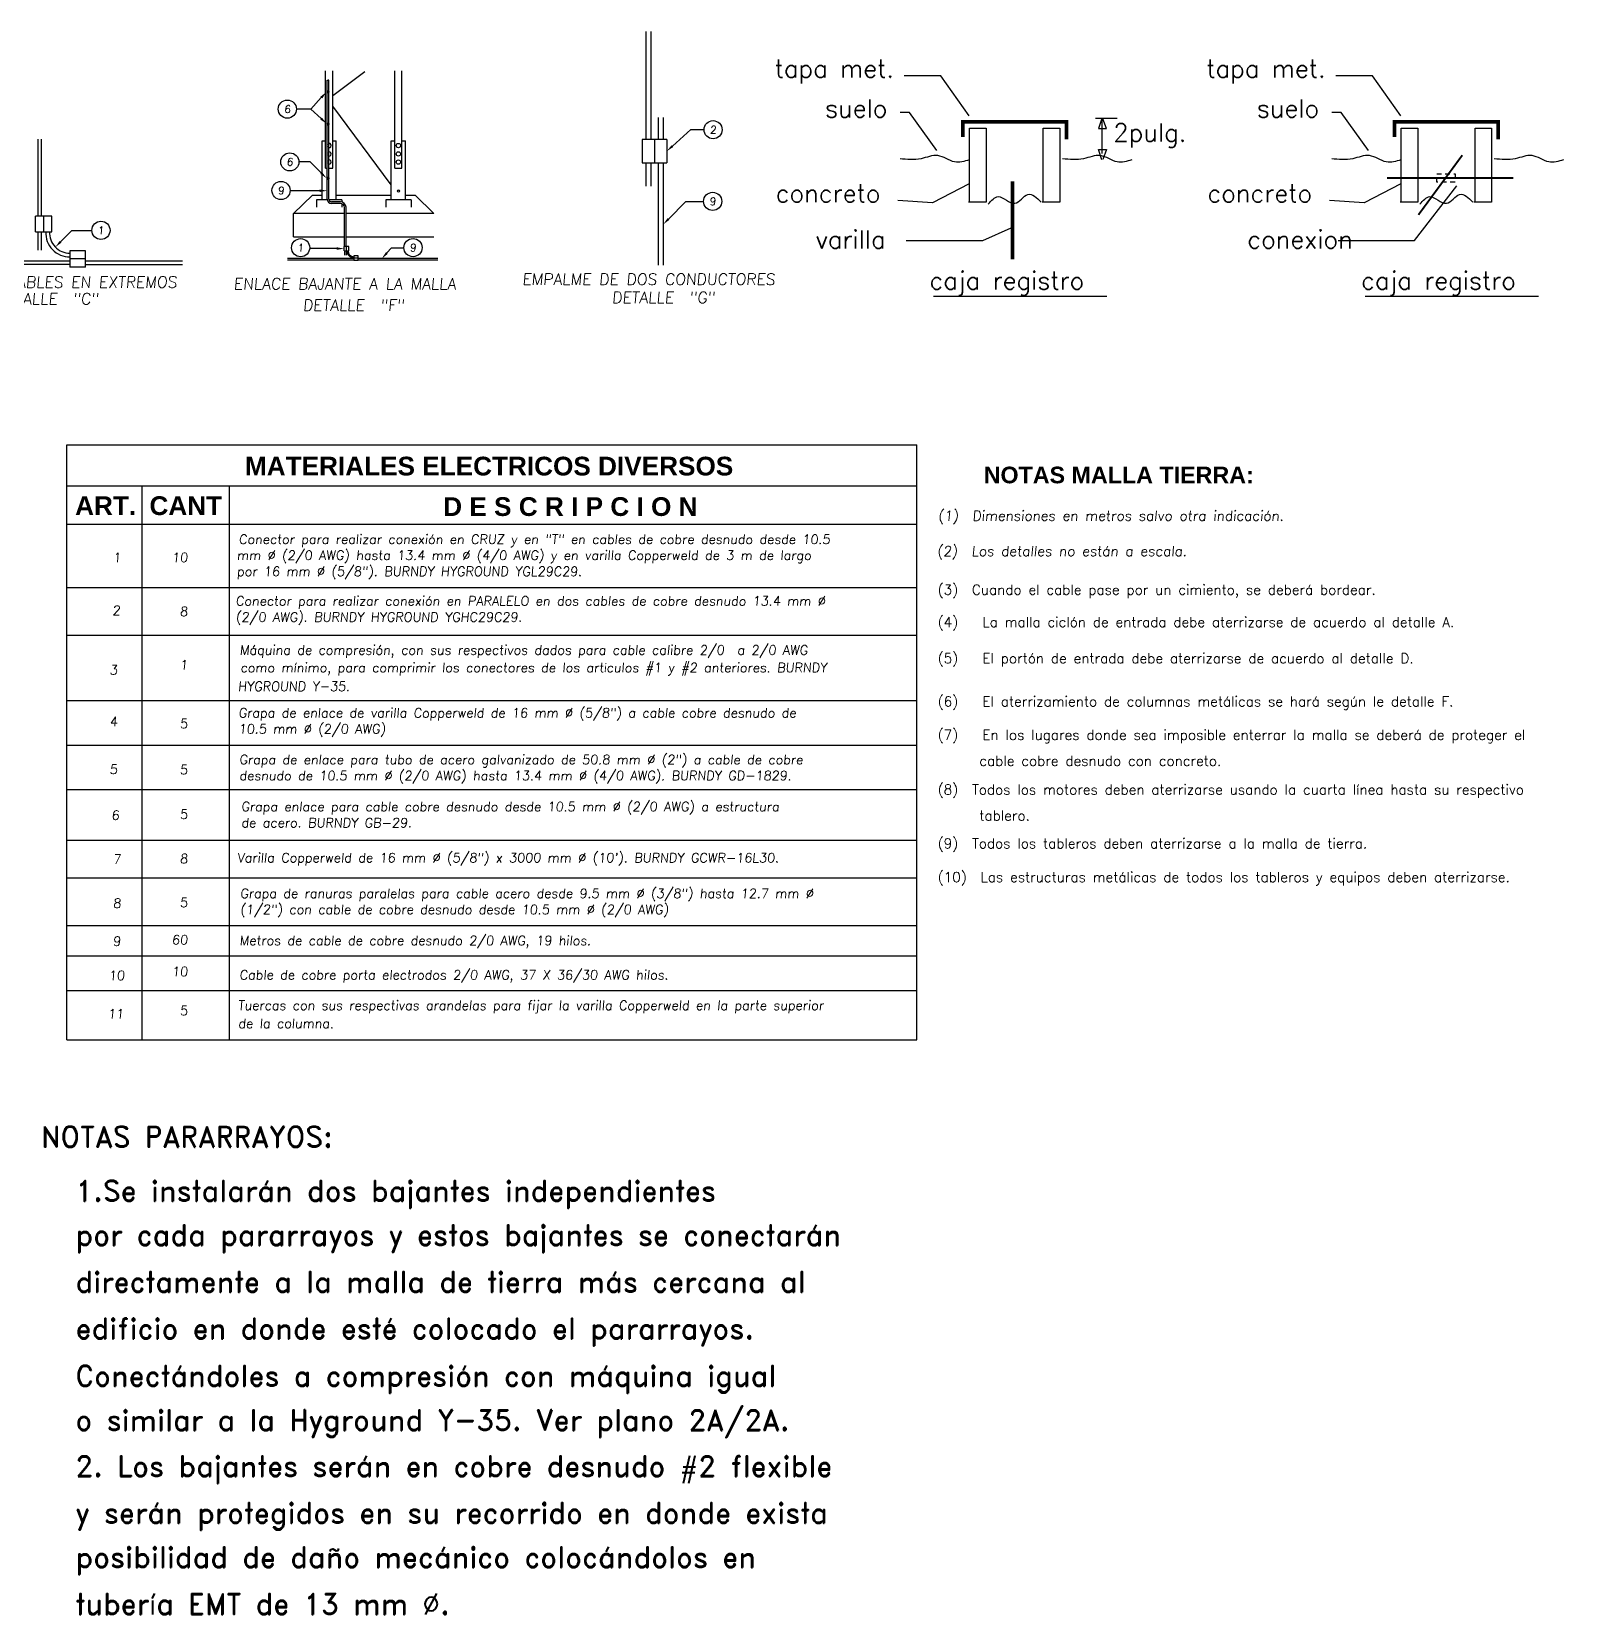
# Model space of a CAD drawing. Extents: x 268 to 383, y 668 to 793.
# Drawn here: x 308.74 to 349.55, y 749.27 to 791.08 of the extents above; entities that cross this region are included whole.
import ezdxf
from ezdxf.enums import TextEntityAlignment as Align

# ---------------------------------------------------------------- set-up
doc = ezdxf.new("R2010")
doc.units = 0
doc.header["$LTSCALE"] = 0.5
doc.header["$MEASUREMENT"] = 0
doc.linetypes.add('DASHED2', pattern=[0.375, 0.25, -0.125])
for name, color, linetype in [('P01', 6, 'CONTINUOUS'), ('P02', 1, 'CONTINUOUS'), ('P03', 5, 'CONTINUOUS'), ('P04', 7, 'CONTINUOUS'), ('P06', 7, 'CONTINUOUS'), ('P07', 5, 'CONTINUOUS'), ('TEXTO', 7, 'CONTINUOUS'), ('tuberia_alumbrado', 3, 'DASHED2'), ('UNIFILAR', 1, 'CONTINUOUS')]:
    doc.layers.add(name, color=color, linetype=linetype)
doc.styles.add('ALR', font='sanssb__.ttf')
doc.styles.add('LEROY', font='ROMANC.SHX')
doc.styles.add('STYLE2', font='romans.shx')
doc.styles.add('STYLE7', font='romand.shx')

msp = doc.modelspace()

# ---------------------------------------------------------------- linework, layer by layer
at = {"layer": 'P01'}
msp.add_circle((318.434, 786.872), 0.028, dxfattribs=at)
for centre, radius, start in [((309.753, 785.77), 0.64, 177.6903), ((309.753, 785.77), 0.541, 177.2774), ((317.25, 785.288), 0.178, 177.6903), ((317.25, 785.288), 0.15, 177.2774)]:
    msp.add_arc(centre, radius, start, 270, dxfattribs=at)
at = {"layer": 'P02'}
for p, q in [((324.874, 788.233), (324.874, 787.615)), ((325.522, 788.233), (324.874, 788.233)), ((325.198, 788.233), (325.198, 787.615)), ((325.522, 788.233), (325.522, 787.615)), ((324.874, 787.615), (325.522, 787.615)), ((309.279, 786.207), (308.847, 786.207)), ((308.847, 785.795), (308.847, 786.207)), ((309.063, 785.795), (309.063, 786.207)), ((309.279, 785.795), (309.279, 786.207)), ((308.847, 785.795), (309.279, 785.795)), ((316.998, 785.295), (316.998, 785.409)), ((317.118, 785.409), (316.998, 785.409)), ((317.058, 785.295), (317.058, 785.409)), ((317.118, 785.295), (317.118, 785.409)), ((309.753, 785.295), (309.753, 784.863)), ((310.165, 785.295), (309.753, 785.295)), ((310.165, 785.079), (309.753, 785.079)), ((310.165, 784.863), (310.165, 785.295)), ((316.998, 785.295), (317.118, 785.295)), ((317.365, 785.156), (317.25, 785.156)), ((317.25, 785.156), (317.25, 785.036)), ((317.365, 785.096), (317.25, 785.096)), ((317.365, 785.036), (317.25, 785.036)), ((317.365, 785.036), (317.365, 785.156)), ((310.165, 784.863), (309.753, 784.863))]:
    msp.add_line(p, q, dxfattribs=at)
at = {"layer": 'P02', "const_width": 0.0417}
for points in [[(316.552, 789.496, 1), (316.593, 789.496, 1)], [(316.552, 788.642, 1), (316.593, 788.642, 1)], [(316.552, 787.207, 1), (316.593, 787.207, 1)]]:
    msp.add_lwpolyline(points, format="xyb", close=True, dxfattribs=at)
at = {"layer": 'P03'}
for p, q in [((324.965, 791.083), (324.965, 788.233)), ((325.1, 791.083), (325.1, 788.233)), ((324.968, 787.615), (324.968, 787.005)), ((325.1, 787.615), (325.1, 787.005)), ((309.753, 785.016), (306.442, 785.016)), ((309.753, 784.927), (306.442, 784.927)), ((312.728, 785.016), (310.165, 785.016)), ((312.728, 784.926), (310.165, 784.926)), ((317.25, 785.087), (315.499, 785.087)), ((317.25, 785.046), (315.499, 785.046)), ((319.472, 785.087), (317.365, 785.087)), ((319.472, 785.045), (317.365, 785.045))]:
    msp.add_line(p, q, dxfattribs=at)
at = {"layer": 'P04'}
for p, q in [((316.508, 787.474), (316.508, 790.044)), ((316.696, 787.474), (316.696, 790.044)), ((316.696, 789.396), (317.548, 790.028)), ((318.338, 787.474), (318.338, 790.044)), ((318.525, 787.474), (318.525, 790.044)), ((316.552, 786.66), (316.552, 789.801)), ((316.594, 786.66), (316.594, 789.801)), ((318.244, 787.036), (316.696, 789.118)), ((325.292, 788.812), (325.292, 788.233)), ((325.427, 788.812), (325.427, 788.233)), ((308.91, 786.207), (308.91, 788.243)), ((309, 786.207), (309, 788.243)), ((316.414, 786.641), (316.414, 788.196)), ((316.414, 788.196), (316.508, 788.196)), ((316.696, 788.196), (316.789, 788.196)), ((316.789, 786.641), (316.789, 788.196)), ((318.244, 786.641), (318.244, 788.196)), ((318.244, 788.196), (318.338, 788.196)), ((318.525, 788.196), (318.619, 788.196)), ((318.619, 786.641), (318.619, 788.196)), ((316.508, 787.474), (316.552, 787.474)), ((316.594, 787.474), (316.696, 787.474)), ((318.338, 787.474), (318.525, 787.474)), ((325.295, 787.615), (325.295, 784.91)), ((325.427, 787.615), (325.427, 784.91)), ((316.553, 786.641), (316.267, 786.641)), ((316.267, 786.641), (316.267, 786.442)), ((316.937, 786.641), (316.596, 786.641)), ((316.937, 786.641), (316.937, 786.585)), ((318.767, 786.641), (318.097, 786.641)), ((318.097, 786.641), (318.097, 786.442)), ((318.767, 786.641), (318.767, 786.442)), ((316.898, 786.585), (316.661, 786.585)), ((316.898, 786.544), (316.661, 786.544)), ((316.937, 786.533), (316.937, 786.442)), ((317.008, 785.409), (317.008, 786.443)), ((317.049, 785.409), (317.049, 786.443)), ((308.913, 785.312), (308.913, 785.795)), ((309.003, 785.312), (309.003, 785.795)), ((317.008, 785.295), (317.008, 785.176)), ((317.049, 785.295), (317.049, 785.176))]:
    msp.add_line(p, q, dxfattribs=at)
for points in [[(316.552, 789.801, 0.283695), (316.553, 789.801, 0.065128), (316.555, 789.8, 0.02977), (316.558, 789.799, 0.021473), (316.563, 789.799, 0.021473), (316.567, 789.799, 0.02977), (316.57, 789.8, 0.065128), (316.573, 789.801, 0.283695), (316.573, 789.801, 0.283695)], [(316.594, 789.801, 0.283695), (316.594, 789.802, 0.065128), (316.591, 789.803, 0.02977), (316.588, 789.803, 0.021473), (316.583, 789.804, 0.021473), (316.579, 789.803, 0.02977), (316.576, 789.803, 0.065128), (316.573, 789.802, 0.283695), (316.573, 789.801, 0.283695)]]:
    msp.add_lwpolyline(points, format="xyb", dxfattribs=at)
for centre in [(318.432, 788.075), (318.432, 787.851), (318.432, 787.639)]:
    msp.add_circle(centre, 0.0574, dxfattribs=at)
for centre, radius, start, end in [((316.602, 788.075), 0.0574, 149.8937, 210.1063), ((316.602, 787.851), 0.0574, 149.8937, 210.1063), ((316.602, 788.075), 0.0574, 262.0185, 97.9815), ((316.602, 787.851), 0.0574, 262.0185, 97.9815), ((316.602, 787.639), 0.0574, 149.8937, 210.1063), ((316.602, 787.639), 0.0574, 262.0185, 97.9815), ((316.669, 786.66), 0.116, 180, 266.2898), ((316.669, 786.66), 0.0755, 180, 263.6971), ((316.897, 786.432), 0.111, 5.6722, 90), ((316.898, 786.433), 0.152, 3.9934, 90)]:
    msp.add_arc(centre, radius, start, end, dxfattribs=at)
at = {"layer": 'P06'}
for p, q in [((316.158, 786.761), (315.663, 786.278)), ((316.158, 786.761), (316.414, 786.761)), ((316.789, 786.761), (318.244, 786.761)), ((318.619, 786.761), (318.876, 786.761)), ((318.876, 786.761), (319.37, 786.278)), ((317.008, 786.278), (315.663, 786.278)), ((315.663, 785.662), (315.663, 786.278)), ((319.37, 786.278), (317.049, 786.278)), ((315.663, 785.662), (317.008, 785.662)), ((317.049, 785.662), (319.37, 785.662))]:
    msp.add_line(p, q, dxfattribs=at)
at = {"layer": 'P07'}
for p, q in [((316.394, 789.34), (316.116, 789.037)), ((316.116, 789.037), (315.738, 789.037)), ((316.389, 788.787), (316.116, 789.037)), ((325.67, 788.058), (326.155, 788.497)), ((326.155, 788.497), (326.506, 788.497)), ((316.098, 787.642), (315.803, 787.642)), ((316.392, 787.349), (316.098, 787.642)), ((316.352, 786.881), (315.57, 786.881)), ((325.567, 786.133), (326.022, 786.596)), ((326.022, 786.596), (326.495, 786.596)), ((309.508, 785.533), (309.803, 785.833)), ((309.803, 785.833), (310.333, 785.833)), ((316.798, 785.352), (316.087, 785.352)), ((318.128, 785.235), (318.252, 785.373)), ((318.252, 785.373), (318.578, 785.373))]:
    msp.add_line(p, q, dxfattribs=at)
for centre in [(315.498, 789.037), (326.746, 788.492), (315.563, 787.642), (315.331, 786.887), (326.735, 786.599), (310.573, 785.833), (315.848, 785.374), (318.818, 785.377)]:
    msp.add_circle(centre, 0.24, dxfattribs=at)
for points in [[(316.369, 789.363), (316.419, 789.318), (316.529, 789.488)], [(316.412, 788.811), (316.367, 788.762), (316.537, 788.652)], [(325.692, 788.034), (325.648, 788.083), (325.522, 787.924)], [(316.416, 787.373), (316.369, 787.325), (316.534, 787.208)], [(316.352, 786.914), (316.352, 786.847), (316.552, 786.881)], [(325.591, 786.11), (325.544, 786.157), (325.427, 785.991)], [(309.531, 785.509), (309.484, 785.556), (309.367, 785.39)], [(316.798, 785.386), (316.798, 785.319), (316.998, 785.352)], [(318.103, 785.257), (318.152, 785.213), (317.993, 785.087)]]:
    msp.add_solid(points, dxfattribs=at)
at = {"layer": 'TEXTO'}
for p, q in [((309.674, 780.168), (332.126, 780.168)), ((309.674, 764.447), (309.674, 780.168)), ((332.126, 764.447), (332.126, 780.168)), ((309.674, 779.08), (332.126, 779.08)), ((311.659, 764.447), (311.659, 779.08)), ((313.969, 764.447), (313.969, 779.08)), ((309.674, 778.072), (332.126, 778.072)), ((309.674, 776.397), (332.126, 776.397)), ((309.674, 775.14), (332.126, 775.14)), ((309.674, 773.409), (332.126, 773.409)), ((309.674, 772.234), (332.126, 772.234)), ((309.674, 771.06), (332.126, 771.06)), ((309.674, 769.725), (332.126, 769.725)), ((309.674, 768.726), (332.126, 768.726)), ((309.674, 767.464), (332.126, 767.464)), ((309.674, 766.666), (332.126, 766.666)), ((309.674, 765.748), (332.126, 765.748)), ((309.674, 764.447), (332.126, 764.447))]:
    msp.add_line(p, q, dxfattribs=at)
at = {"layer": 'tuberia_alumbrado', "color": 3, "linetype": 'Continuous', "const_width": 0.05}
for points in [[(346.54, 787.818), (345.381, 786.243)], [(344.547, 787.216), (347.885, 787.216)]]:
    msp.add_lwpolyline(points, dxfattribs=at)
at = {"layer": 'tuberia_alumbrado', "color": 7}
msp.add_lwpolyline([(345.864, 787.327), (346.348, 787.327), (346.348, 787.107), (345.864, 787.107)], close=True, dxfattribs=at)
at = {"layer": 'UNIFILAR', "color": 5}
for p, q in [((332.766, 789.913), (331.796, 789.913)), ((333.514, 788.861), (332.766, 789.913)), ((344.171, 789.913), (343.201, 789.913)), ((344.92, 788.861), (344.171, 789.913)), ((331.934, 788.944), (331.685, 788.944)), ((332.655, 787.947), (331.934, 788.944)), ((343.34, 788.944), (343.09, 788.944)), ((344.06, 787.947), (343.34, 788.944)), ((333.514, 787.061), (332.544, 786.562)), ((344.92, 787.061), (343.949, 786.562)), ((345.28, 785.565), (346.399, 787.009)), ((332.544, 786.562), (331.629, 786.618)), ((343.949, 786.562), (343.035, 786.618)), ((333.874, 785.565), (334.623, 785.897)), ((331.851, 785.565), (333.874, 785.565)), ((343.257, 785.565), (345.28, 785.565))]:
    msp.add_line(p, q, dxfattribs=at)
at = {"layer": 'UNIFILAR'}
for p, q in [((336.852, 788.795), (337.422, 788.795)), ((337.021, 788.791), (336.933, 788.521)), ((337.021, 788.791), (337.021, 787.86)), ((337.14, 788.521), (337.043, 788.783)), ((333.52, 786.608), (333.52, 788.529)), ((333.52, 788.529), (333.957, 788.529)), ((333.957, 788.529), (333.957, 786.579)), ((335.471, 786.608), (335.471, 788.529)), ((335.471, 788.529), (335.908, 788.529)), ((335.908, 788.529), (335.908, 786.579)), ((336.933, 788.521), (337.14, 788.521)), ((344.925, 786.608), (344.925, 788.529)), ((344.925, 788.529), (345.362, 788.529)), ((345.362, 788.529), (345.362, 786.579)), ((346.877, 786.608), (346.877, 788.529)), ((346.877, 788.529), (347.314, 788.529)), ((347.314, 788.529), (347.314, 786.579)), ((337.021, 787.698), (336.933, 787.968)), ((336.933, 787.968), (337.14, 787.968)), ((337.14, 787.968), (337.043, 787.706)), ((333.957, 786.579), (333.491, 786.579)), ((335.908, 786.579), (335.442, 786.579)), ((345.362, 786.579), (344.896, 786.579)), ((347.314, 786.579), (346.848, 786.579)), ((332.572, 784.097), (337.145, 784.097)), ((343.977, 784.097), (348.55, 784.097))]:
    msp.add_line(p, q, dxfattribs=at)
at = {"layer": 'UNIFILAR', "color": 4, "const_width": 0.0946}
for points in [[(333.345, 788.296), (333.345, 788.703), (336.083, 788.703), (336.083, 788.238)], [(344.751, 788.296), (344.751, 788.703), (347.489, 788.703), (347.489, 788.238)]]:
    msp.add_lwpolyline(points, dxfattribs=at)
at = {"layer": 'UNIFILAR', "color": 3, "const_width": 0.0946}
msp.add_lwpolyline([(334.656, 787.132), (334.656, 785.065)], dxfattribs=at)
at = {"layer": 'UNIFILAR', "color": 6}
for points in [[(333.514, 787.698), (333.126, 787.642), (332.683, 787.808), (332.239, 787.725), (331.685, 787.725)], [(337.81, 787.698), (337.422, 787.642), (336.978, 787.808), (336.535, 787.725), (335.981, 787.725)], [(344.92, 787.698), (344.532, 787.642), (344.088, 787.808), (343.645, 787.725), (343.09, 787.725)], [(349.215, 787.698), (348.827, 787.642), (348.384, 787.808), (347.941, 787.725), (347.386, 787.725)], [(334.015, 786.521), (334.277, 786.724), (334.714, 786.55), (335.064, 786.782), (335.413, 786.579)], [(345.421, 786.521), (345.683, 786.724), (346.12, 786.55), (346.469, 786.782), (346.819, 786.579)]]:
    msp.add_spline(points, degree=3, dxfattribs=at)

# ---------------------------------------------------------------- texts
at = {"layer": 'P07', "style": 'LEROY', "oblique": 5}
for s, p in [('6', (315.498, 789.037)), ('2', (326.746, 788.492)), ('6', (315.563, 787.642)), ('9', (315.331, 786.887)), ('9', (326.735, 786.599)), ('1', (310.573, 785.833)), ('1', (315.848, 785.374)), ('9', (318.818, 785.377))]:
    msp.add_text(s, height=0.2, dxfattribs=at).set_placement(p, align=Align.MIDDLE)
for s, p in [('CONEXION CABLES EN EXTREMOS', (305.871, 784.316)), ('ENLACE BAJANTE A LA MALLA', (314.078, 784.273)), ('EMPALME DE DOS CONDUCTORES', (321.699, 784.392)), ('DETALLE  "C"', (307.787, 783.875)), ('DETALLE  "G"', (324.073, 783.911)), ('DETALLE  "F"', (315.904, 783.705))]:
    msp.add_text(s, height=0.3, dxfattribs=at).set_placement(p)
at = {"layer": 'TEXTO', "color": 5, "style": 'ALR'}
msp.add_text('MATERIALES ELECTRICOS DIVERSOS', height=0.49474, dxfattribs=at).set_placement((320.828, 779.605), align=Align.MIDDLE)
at = {"layer": 'TEXTO'}
for s, height, style, p in [('NOTAS MALLA TIERRA:', 0.44, 'ALR', (333.895, 779.15)), ('(3)  Cuando el cable pase por un cimiento, se deberá bordear.', 0.264, 'LEROY', (332.679, 776.206)), ('(4)   La malla ciclón de entrada debe aterrizarse de acuerdo al detalle A.', 0.264, 'LEROY', (332.68, 775.351)), ('(5)   El portón de entrada debe aterrizarse de acuerdo al detalle D.', 0.264, 'LEROY', (332.68, 774.395)), ('(6)   El aterrizamiento de columnas metálicas se hará según le detalle F.', 0.264, 'LEROY', (332.68, 773.254)), ('(7)   En los lugares donde sea imposible enterrar la malla se deberá de proteger el ', 0.264, 'LEROY', (332.68, 772.372)), ('    cable cobre desnudo con concreto.', 0.264, 'LEROY', (332.994, 771.685)), ('(8)  Todos los motores deben aterrizarse usando la cuarta línea hasta su respectivo', 0.264, 'LEROY', (332.68, 770.926)), ('    tablero.', 0.264, 'LEROY', (332.994, 770.239)), ('(9)  Todos los tableros deben aterrizarse a la malla de tierra.', 0.264, 'LEROY', (332.68, 769.504)), ('(10)  Las estructuras metálicas de todos los tableros y equipos deben aterrizarse.', 0.264, 'LEROY', (332.68, 768.613))]:
    msp.add_text(s, height=height, dxfattribs=dict(at, style=style)).set_placement(p)
at = {"layer": 'TEXTO', "color": 3, "style": 'ALR'}
for s, p in [('ART.', (310.696, 778.312)), ('CANT', (312.814, 778.312))]:
    msp.add_text(s, height=0.4947, dxfattribs=at).set_placement(p, align=Align.CENTER)
msp.add_text('D E S C R I P C I O N', height=0.49474, dxfattribs=at).set_placement((322.975, 778.535), align=Align.MIDDLE)
at = {"layer": 'TEXTO', "style": 'LEROY', "oblique": 5}
for s, height, p in [('(1)  Dimensiones en metros salvo otra indicación.', 0.264, (332.691, 778.162)), ('mm %%C (2/0 AWG) hasta 13.4 mm %%C (4/0 AWG) y en varilla Copperweld de 3 m de largo', 0.24737, (314.163, 777.124)), ('Conector para realizar conexión en CRUZ y en "T" en cables de cobre desnudo desde 10.5', 0.24737, (314.215, 777.548)), ('(2)  Los detalles no están a escala.', 0.264, (332.666, 777.226)), ('1', 0.247, (310.893, 777.069)), ('por 16 mm %%C (5/8"). BURNDY HYGROUND YGL29C29.', 0.24737, (314.163, 776.7)), ('Conector para realizar conexión en PARALELO en dos cables de cobre desnudo 13.4 mm %%C', 0.24737, (314.132, 775.918)), ('2', 0.247, (310.875, 775.669)), ('(2/0 AWG). BURNDY HYGROUND YGHC29C29.', 0.24737, (314.132, 775.493)), ('Máquina de compresión, con sus respectivos dados para cable calibre 2/0  a 2/0 AWG', 0.24737, (314.237, 774.622)), ('3', 0.247, (310.801, 774.096)), ('como mínimo, para comprimir los conectores de los art¡culos #1 y #2 anteriores. BURNDY', 0.24737, (314.255, 774.157)), ('HYGROUND Y-35.', 0.24737, (314.192, 773.662)), ('Grapa de enlace de varilla Copperweld de 16 mm %%C (5/8") a cable cobre desnudo de', 0.24737, (314.207, 772.962)), ('4', 0.247, (310.801, 772.733)), ('10.5 mm %%C (2/0 AWG) ', 0.24737, (314.207, 772.538)), ('Grapa de enlace para tubo de acero galvanizado de 50.8 mm %%C (2") a cable de cobre ', 0.24737, (314.227, 771.726)), ('5', 0.247, (310.801, 771.47)), ('desnudo de 10.5 mm %%C (2/0 AWG) hasta 13.4 mm %%C (4/0 AWG). BURNDY GD-1829.', 0.24737, (314.227, 771.302)), ('Grapa enlace para cable cobre desnudo desde 10.5 mm %%C (2/0 AWG) a estructura', 0.24737, (314.279, 770.483)), ('6', 0.247, (310.846, 770.255)), ('de acero. BURNDY GB-29.', 0.24737, (314.279, 770.059)), ('7', 0.247, (310.892, 769.095)), ('Varilla Copperweld de 16 mm %%c (5/8") x 3000 mm %%C (10\'). BURNDY GCWR-16L30.', 0.24737, (314.173, 769.134)), ('Grapa de ranuras paralelas para cable acero desde 9.5 mm %%C (3/8") hasta 12.7 mm %%C', 0.24737, (314.251, 768.191)), ('8', 0.247, (310.891, 767.929)), ('(1/2") con cable de cobre desnudo desde 10.5 mm %%C (2/0 AWG) ', 0.24737, (314.251, 767.767)), ('9', 0.247, (310.887, 766.928)), ('Metros de cable de cobre desnudo 2/0 AWG, 19 hilos.', 0.24737, (314.231, 766.946)), ('10', 0.2474, (310.775, 766.022)), ('Cable de cobre porta electrodos 2/0 AWG, 37 X 36/30 AWG hilos.', 0.24737, (314.231, 766.04)), ('Tuercas con sus respectivas arandelas para fijar la varilla Copperweld en la parte superior', 0.24737, (314.191, 765.233)), ('11', 0.2474, (310.754, 765.008)), ('de la columna.', 0.24737, (314.199, 764.755))]:
    msp.add_text(s, height=height, dxfattribs=at).set_placement(p)
for s, height, p in [('10', 0.2474, (312.868, 777.069)), ('8', 0.247, (312.868, 775.641)), ('1', 0.247, (312.868, 774.234)), ('5', 0.247, (312.868, 772.679)), ('5', 0.247, (312.868, 771.461)), ('5', 0.247, (312.868, 770.285)), ('8', 0.247, (312.868, 769.109)), ('5', 0.247, (312.868, 767.953)), ('60', 0.2474, (312.868, 766.966)), ('10', 0.2474, (312.868, 766.126)), ('5', 0.247, (312.868, 765.097))]:
    msp.add_text(s, height=height, dxfattribs=at).set_placement(p, align=Align.RIGHT)
at = {"layer": 'TEXTO', "color": 7, "ltscale": 100000, "style": 'STYLE7'}
for s, p in [('NOTAS PARARRAYOS:', (308.987, 761.613)), ('1.Se instalarán dos bajantes independientes', (309.898, 760.183)), ('por cada pararrayos y estos bajantes se conectarán', (309.898, 759.013)), ('directamente a la malla de tierra más cercana al', (309.898, 757.778)), ('edificio en donde esté colocado el pararrayos.', (309.898, 756.543)), ('Conectándoles a compresión con máquina igual', (309.898, 755.294)), ('o similar a la Hyground Y-35. Ver plano 2A/2A.', (309.898, 754.124)), ('2. Los bajantes serán en cobre desnudo #2 flexible ', (309.898, 752.906)), ('y serán protegidos en su recorrido en donde exista', (309.898, 751.671)), ('posibilidad de daño mecánico colocándolos en', (309.898, 750.501)), ('tubería EMT de 13 mm %%C.', (309.898, 749.266))]:
    msp.add_text(s, height=0.54696, dxfattribs=at).set_placement(p)
at = {"layer": 'UNIFILAR', "color": 3, "style": 'STYLE2'}
for s, height, p in [('tapa met.', 0.4749, (328.373, 789.871)), ('tapa met.', 0.4749, (339.778, 789.871)), ('suelo', 0.4749, (329.703, 788.818)), ('suelo', 0.4749, (341.109, 788.818)), ('2pulg.', 0.4749, (337.319, 788.18)), ('concreto', 0.4749, (328.4, 786.575)), ('concreto', 0.4749, (339.806, 786.575)), ('varilla', 0.4749, (329.454, 785.356)), ('conexion', 0.4749, (340.859, 785.356)), ('caja registro', 0.47487, (332.462, 784.27)), ('caja registro', 0.47487, (343.867, 784.27))]:
    msp.add_text(s, height=height, dxfattribs=at).set_placement(p)

doc.saveas('drawing.dxf')
